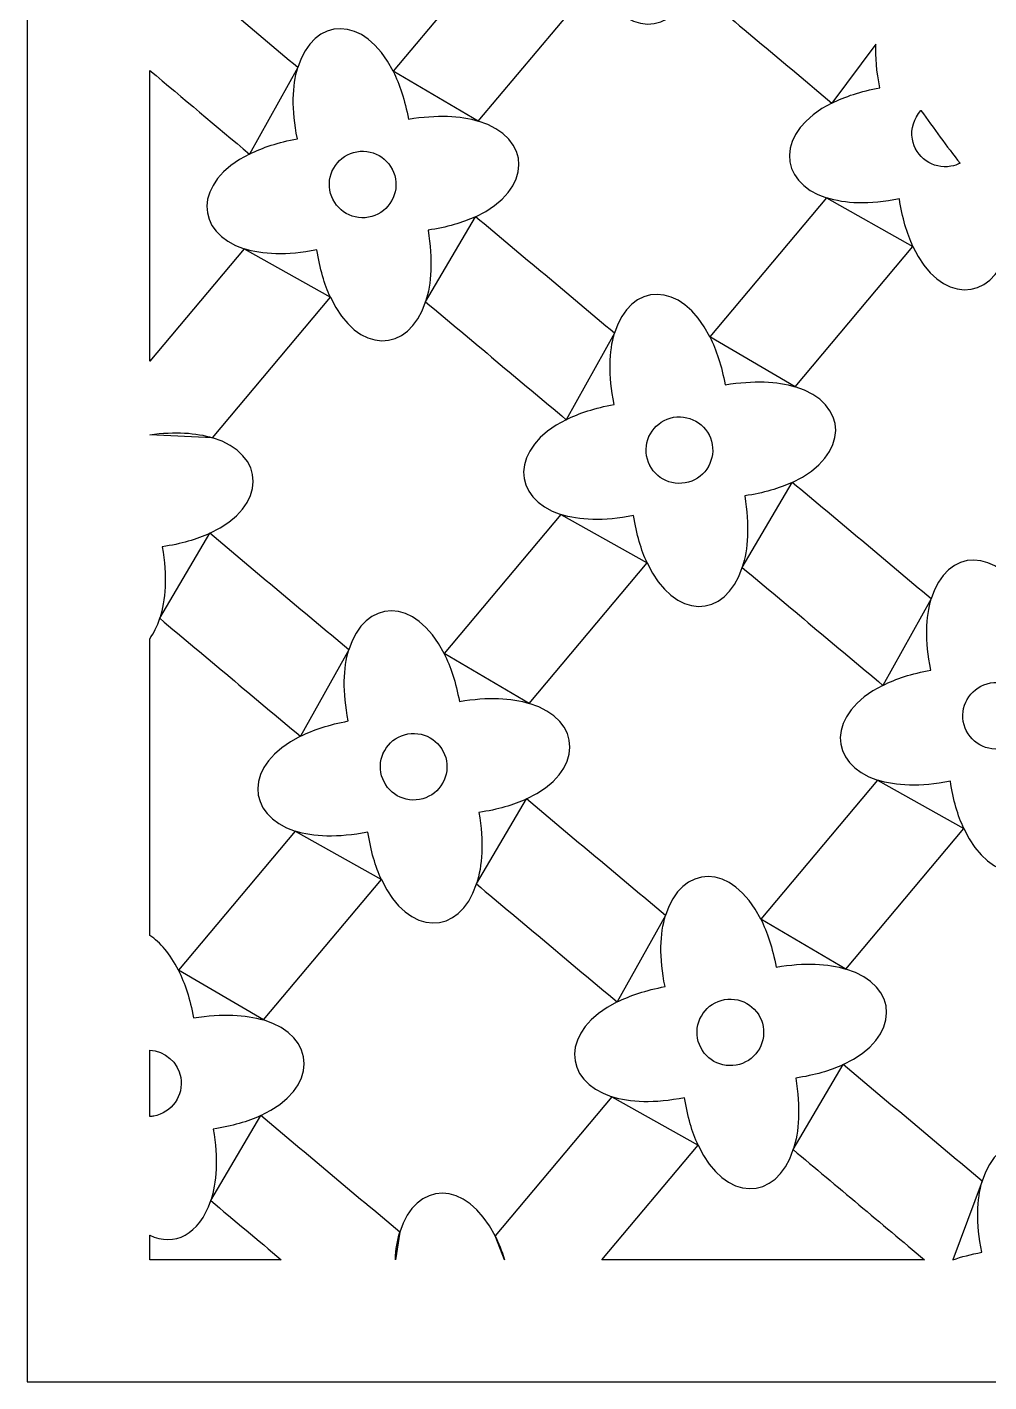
# Model space of a CAD drawing. Header units: centimetres. Extents: x -6 to 6, y -13.4 to 12.5.
# Drawn here: x -6.013 to -3.463, y -13.384 to -9.791 of the extents above; entities that cross this region are included whole.
import ezdxf

# ---------------------------------------------------------------- set-up
doc = ezdxf.new("R2010")
doc.units = ezdxf.units.CM
doc.header["$MEASUREMENT"] = 0
doc.layers.add('layer 1', color=7, linetype='Continuous')

msp = doc.modelspace()

# ---------------------------------------------------------------- linework, layer by layer
at = {"layer": 'layer 1', "color": 242}
for points, knots in [([(-6.01291, 12.507), (-6.01291, 12.507), (6.01826, 12.507), (6.01826, 12.507), (6.01826, 12.507), (6.01826, 12.507), (6.01826, -13.3845), (6.01826, -13.3845), (6.01826, -13.3845), (6.01826, -13.3845), (-6.01291, -13.3845), (-6.01291, -13.3845), (-6.01291, -13.3845), (-6.01291, -13.3845), (-6.01291, 12.507), (-6.01291, 12.507)], [0, 0, 0, 0, 0.2, 0.2, 0.2, 0.2, 0.4, 0.4, 0.4, 0.4, 0.6, 0.6, 0.6, 0.6, 1, 1, 1, 1]), ([(-5.29516, -9.89852), (-5.25435, -9.7631), (-5.11872, -9.75544), (-5.0424, -9.90822), (-5.0424, -9.90822), (-5.0424, -9.90822), (-4.73284, -9.5393), (-4.73284, -9.5393), (-4.73284, -9.5393), (-4.86398, -9.49689), (-4.86979, -9.3634), (-4.7187, -9.28793), (-4.7187, -9.28793), (-4.84299, -9.18363), (-4.96729, -9.07934), (-5.09158, -8.97505), (-5.09158, -8.97505), (-5.13606, -9.11305), (-5.2729, -9.11657), (-5.34378, -8.96325), (-5.34378, -8.96325), (-5.34378, -8.96325), (-5.65635, -9.33576), (-5.65635, -9.33576), (-5.65635, -9.33576), (-5.51401, -9.37871), (-5.50872, -9.51768), (-5.66366, -9.58931), (-5.66366, -9.58931), (-5.54083, -9.69238), (-5.418, -9.79545), (-5.29516, -9.89852)], [0, 0, 0, 0, 0.1111111, 0.1111111, 0.1111111, 0.1111111, 0.2222222, 0.2222222, 0.2222222, 0.2222222, 0.3333333, 0.3333333, 0.3333333, 0.3333333, 0.4444444, 0.4444444, 0.4444444, 0.4444444, 0.5555556, 0.5555556, 0.5555556, 0.5555556, 0.6666667, 0.6666667, 0.6666667, 0.6666667, 0.7777778, 0.7777778, 0.7777778, 0.7777778, 1, 1, 1, 1]), ([(-4.45542, -10.60315), (-4.4146, -10.46772), (-4.27897, -10.46007), (-4.20266, -10.61285), (-4.20266, -10.61285), (-4.20266, -10.61285), (-3.8931, -10.24394), (-3.8931, -10.24394), (-3.8931, -10.24394), (-4.02423, -10.20152), (-4.03004, -10.06803), (-3.87895, -9.99256), (-3.87895, -9.99256), (-4.00325, -9.88827), (-4.12754, -9.78397), (-4.25183, -9.67968), (-4.25183, -9.67968), (-4.29631, -9.81768), (-4.43315, -9.82121), (-4.50403, -9.66789), (-4.50403, -9.66789), (-4.50403, -9.66789), (-4.8166, -10.04039), (-4.8166, -10.04039), (-4.8166, -10.04039), (-4.67427, -10.08335), (-4.66897, -10.22231), (-4.82391, -10.29395), (-4.82391, -10.29395), (-4.70109, -10.39701), (-4.57825, -10.50008), (-4.45542, -10.60315)], [0, 0, 0, 0, 0.1111111, 0.1111111, 0.1111111, 0.1111111, 0.2222222, 0.2222222, 0.2222222, 0.2222222, 0.3333333, 0.3333333, 0.3333333, 0.3333333, 0.4444444, 0.4444444, 0.4444444, 0.4444444, 0.5555556, 0.5555556, 0.5555556, 0.5555556, 0.6666667, 0.6666667, 0.6666667, 0.6666667, 0.7777778, 0.7777778, 0.7777778, 0.7777778, 1, 1, 1, 1]), ([(-3.7624, -9.83612), (-3.76385, -9.87015), (-3.76077, -9.90884), (-3.75203, -9.95197), (-3.75203, -9.95197), (-3.80261, -9.96138), (-3.84478, -9.97549), (-3.87895, -9.99256), (-3.87895, -9.99256), (-3.87895, -9.99256), (-3.7624, -9.83612), (-3.7624, -9.83612)], [0, 0, 0, 0, 0.25, 0.25, 0.25, 0.25, 0.5, 0.5, 0.5, 0.5, 1, 1, 1, 1]), ([(-5.68763, -10.67717), (-5.68763, -10.67717), (-5.43748, -10.37906), (-5.43748, -10.37906), (-5.43748, -10.37906), (-5.56861, -10.33664), (-5.57442, -10.20315), (-5.42333, -10.12768), (-5.42333, -10.12768), (-5.51143, -10.05375), (-5.59954, -9.97984), (-5.68763, -9.90592), (-5.68763, -9.90592), (-5.68763, -9.90592), (-5.68763, -10.67717), (-5.68763, -10.67717)], [0, 0, 0, 0, 0.2, 0.2, 0.2, 0.2, 0.4, 0.4, 0.4, 0.4, 0.6, 0.6, 0.6, 0.6, 1, 1, 1, 1]), ([(-5.29516, -9.89852), (-5.3095, -9.94609), (-5.31217, -10.00939), (-5.2964, -10.08709), (-5.2964, -10.08709), (-5.34699, -10.0965), (-5.38916, -10.11061), (-5.42333, -10.12768), (-5.42333, -10.12768), (-5.42333, -10.12768), (-5.29516, -9.89852), (-5.29516, -9.89852)], [0, 0, 0, 0, 0.25, 0.25, 0.25, 0.25, 0.5, 0.5, 0.5, 0.5, 1, 1, 1, 1]), ([(-4.81659, -10.04039), (-4.86365, -10.02619), (-4.92563, -10.02245), (-5.00181, -10.03515), (-5.00181, -10.03515), (-5.01122, -9.98456), (-5.02533, -9.94239), (-5.0424, -9.90822), (-5.0424, -9.90822), (-5.0424, -9.90822), (-4.81659, -10.04039), (-4.81659, -10.04039)], [0, 0, 0, 0, 0.25, 0.25, 0.25, 0.25, 0.5, 0.5, 0.5, 0.5, 1, 1, 1, 1]), ([(-3.53918, -10.15223), (-3.57461, -10.10639), (-3.60916, -10.05983), (-3.64283, -10.0126), (-3.64283, -10.0126), (-3.66137, -10.03224), (-3.67077, -10.06009), (-3.66573, -10.08863), (-3.66573, -10.08863), (-3.65729, -10.13653), (-3.61133, -10.16871), (-3.56342, -10.16027), (-3.56342, -10.16027), (-3.55478, -10.15874), (-3.54666, -10.156), (-3.53918, -10.15223)], [0, 0, 0, 0, 0.2, 0.2, 0.2, 0.2, 0.4, 0.4, 0.4, 0.4, 0.6, 0.6, 0.6, 0.6, 1, 1, 1, 1]), ([(-5.03616, -10.19308), (-5.04461, -10.14518), (-5.09057, -10.11299), (-5.13847, -10.12145), (-5.13847, -10.12145), (-5.18638, -10.12989), (-5.21856, -10.17585), (-5.21011, -10.22375), (-5.21011, -10.22375), (-5.20167, -10.27165), (-5.15571, -10.30383), (-5.1078, -10.29539), (-5.1078, -10.29539), (-5.0599, -10.28694), (-5.02772, -10.24098), (-5.03616, -10.19308)], [0, 0, 0, 0, 0.2, 0.2, 0.2, 0.2, 0.4, 0.4, 0.4, 0.4, 0.6, 0.6, 0.6, 0.6, 1, 1, 1, 1]), ([(-3.8931, -10.24393), (-3.84505, -10.25947), (-3.78023, -10.26282), (-3.70008, -10.24656), (-3.70008, -10.24656), (-3.69259, -10.29649), (-3.68006, -10.33838), (-3.66429, -10.37252), (-3.66429, -10.37252), (-3.66429, -10.37252), (-3.8931, -10.24393), (-3.8931, -10.24393)], [0, 0, 0, 0, 0.25, 0.25, 0.25, 0.25, 0.5, 0.5, 0.5, 0.5, 1, 1, 1, 1]), ([(-4.95647, -10.51943), (-4.94114, -10.47186), (-4.93677, -10.40833), (-4.94987, -10.32974), (-4.94987, -10.32974), (-4.89994, -10.32225), (-4.85805, -10.30972), (-4.82392, -10.29394), (-4.82392, -10.29394), (-4.82392, -10.29394), (-4.95647, -10.51943), (-4.95647, -10.51943)], [0, 0, 0, 0, 0.25, 0.25, 0.25, 0.25, 0.5, 0.5, 0.5, 0.5, 1, 1, 1, 1]), ([(-5.43747, -10.37905), (-5.38943, -10.39459), (-5.32461, -10.39794), (-5.24446, -10.38168), (-5.24446, -10.38168), (-5.23697, -10.43162), (-5.22444, -10.4735), (-5.20866, -10.50764), (-5.20866, -10.50764), (-5.20866, -10.50764), (-5.43747, -10.37905), (-5.43747, -10.37905)], [0, 0, 0, 0, 0.25, 0.25, 0.25, 0.25, 0.5, 0.5, 0.5, 0.5, 1, 1, 1, 1]), ([(-3.04108, -10.69815), (-3.04961, -10.69021), (-3.05811, -10.68223), (-3.06658, -10.67422), (-3.06658, -10.67422), (-3.18176, -10.57758), (-3.29692, -10.48094), (-3.41209, -10.38431), (-3.41209, -10.38431), (-3.45656, -10.52231), (-3.59341, -10.52584), (-3.66429, -10.37252), (-3.66429, -10.37252), (-3.66429, -10.37252), (-3.97685, -10.74502), (-3.97685, -10.74502), (-3.97685, -10.74502), (-3.83452, -10.78798), (-3.82923, -10.92694), (-3.98417, -10.99857), (-3.98417, -10.99857), (-3.86134, -11.10164), (-3.73851, -11.20471), (-3.61568, -11.30778), (-3.61568, -11.30778), (-3.57486, -11.17235), (-3.43922, -11.1647), (-3.36292, -11.31748), (-3.36292, -11.31748), (-3.36292, -11.31748), (-3.05336, -10.94857), (-3.05336, -10.94857), (-3.05336, -10.94857), (-3.18394, -10.90633), (-3.19023, -10.77379), (-3.04108, -10.69815)], [0, 0, 0, 0, 0.1, 0.1, 0.1, 0.1, 0.2, 0.2, 0.2, 0.2, 0.3, 0.3, 0.3, 0.3, 0.4, 0.4, 0.4, 0.4, 0.5, 0.5, 0.5, 0.5, 0.6, 0.6, 0.6, 0.6, 0.7, 0.7, 0.7, 0.7, 0.8, 0.8, 0.8, 0.8, 1, 1, 1, 1]), ([(-5.16005, -11.4429), (-5.11924, -11.30747), (-4.9836, -11.29982), (-4.90729, -11.4526), (-4.90729, -11.4526), (-4.90729, -11.4526), (-4.59774, -11.08369), (-4.59774, -11.08369), (-4.59774, -11.08369), (-4.72887, -11.04127), (-4.73468, -10.90778), (-4.58358, -10.83231), (-4.58358, -10.83231), (-4.70789, -10.72801), (-4.83218, -10.62372), (-4.95647, -10.51943), (-4.95647, -10.51943), (-5.00094, -10.65744), (-5.13779, -10.66096), (-5.20867, -10.50764), (-5.20867, -10.50764), (-5.20867, -10.50764), (-5.52123, -10.88014), (-5.52123, -10.88014), (-5.52123, -10.88014), (-5.37889, -10.9231), (-5.37361, -11.06206), (-5.52855, -11.1337), (-5.52855, -11.1337), (-5.40572, -11.23676), (-5.28288, -11.33983), (-5.16005, -11.4429)], [0, 0, 0, 0, 0.1111111, 0.1111111, 0.1111111, 0.1111111, 0.2222222, 0.2222222, 0.2222222, 0.2222222, 0.3333333, 0.3333333, 0.3333333, 0.3333333, 0.4444444, 0.4444444, 0.4444444, 0.4444444, 0.5555556, 0.5555556, 0.5555556, 0.5555556, 0.6666667, 0.6666667, 0.6666667, 0.6666667, 0.7777778, 0.7777778, 0.7777778, 0.7777778, 1, 1, 1, 1]), ([(-4.45542, -10.60315), (-4.46976, -10.65072), (-4.47242, -10.71402), (-4.45666, -10.79172), (-4.45666, -10.79172), (-4.50724, -10.80113), (-4.54942, -10.81524), (-4.58358, -10.83231), (-4.58358, -10.83231), (-4.58358, -10.83231), (-4.45542, -10.60315), (-4.45542, -10.60315)], [0, 0, 0, 0, 0.25, 0.25, 0.25, 0.25, 0.5, 0.5, 0.5, 0.5, 1, 1, 1, 1]), ([(-3.97685, -10.74502), (-4.0239, -10.73082), (-4.08589, -10.72708), (-4.16207, -10.73978), (-4.16207, -10.73978), (-4.17148, -10.68919), (-4.18559, -10.64702), (-4.20266, -10.61285), (-4.20266, -10.61285), (-4.20266, -10.61285), (-3.97685, -10.74502), (-3.97685, -10.74502)], [0, 0, 0, 0, 0.25, 0.25, 0.25, 0.25, 0.5, 0.5, 0.5, 0.5, 1, 1, 1, 1]), ([(-4.19642, -10.89771), (-4.20487, -10.84981), (-4.25083, -10.81762), (-4.29873, -10.82607), (-4.29873, -10.82607), (-4.34663, -10.83452), (-4.37881, -10.88048), (-4.37036, -10.92838), (-4.37036, -10.92838), (-4.36192, -10.97628), (-4.31596, -11.00846), (-4.26806, -11.00002), (-4.26806, -11.00002), (-4.22015, -10.99157), (-4.18798, -10.94561), (-4.19642, -10.89771)], [0, 0, 0, 0, 0.2, 0.2, 0.2, 0.2, 0.4, 0.4, 0.4, 0.4, 0.6, 0.6, 0.6, 0.6, 1, 1, 1, 1]), ([(-5.52123, -10.88014), (-5.56435, -10.86712), (-5.62, -10.86291), (-5.68763, -10.87206), (-5.68763, -10.87206), (-5.68763, -10.87206), (-5.52123, -10.88014), (-5.52123, -10.88014)], [0, 0, 0, 0, 0.3333333, 0.3333333, 0.3333333, 0.3333333, 1, 1, 1, 1]), ([(-4.11672, -11.22406), (-4.10139, -11.17649), (-4.09703, -11.11296), (-4.11013, -11.03437), (-4.11013, -11.03437), (-4.06019, -11.02687), (-4.01831, -11.01435), (-3.98417, -10.99857), (-3.98417, -10.99857), (-3.98417, -10.99857), (-4.11672, -11.22406), (-4.11672, -11.22406)], [0, 0, 0, 0, 0.25, 0.25, 0.25, 0.25, 0.5, 0.5, 0.5, 0.5, 1, 1, 1, 1]), ([(-4.59773, -11.08368), (-4.54968, -11.09922), (-4.48486, -11.10257), (-4.40471, -11.08631), (-4.40471, -11.08631), (-4.39722, -11.13624), (-4.3847, -11.17813), (-4.36892, -11.21227), (-4.36892, -11.21227), (-4.36892, -11.21227), (-4.59773, -11.08368), (-4.59773, -11.08368)], [0, 0, 0, 0, 0.25, 0.25, 0.25, 0.25, 0.5, 0.5, 0.5, 0.5, 1, 1, 1, 1]), ([(-5.6611, -11.35918), (-5.64577, -11.31161), (-5.64141, -11.24808), (-5.65451, -11.16949), (-5.65451, -11.16949), (-5.60457, -11.16199), (-5.56269, -11.14947), (-5.52855, -11.13369), (-5.52855, -11.13369), (-5.52855, -11.13369), (-5.6611, -11.35918), (-5.6611, -11.35918)], [0, 0, 0, 0, 0.25, 0.25, 0.25, 0.25, 0.5, 0.5, 0.5, 0.5, 1, 1, 1, 1]), ([(-4.3203, -12.14753), (-4.2795, -12.0121), (-4.14386, -12.00445), (-4.06755, -12.15723), (-4.06755, -12.15723), (-4.06755, -12.15723), (-3.758, -11.78832), (-3.758, -11.78832), (-3.758, -11.78832), (-3.88913, -11.7459), (-3.89494, -11.61241), (-3.74384, -11.53694), (-3.74384, -11.53694), (-3.86814, -11.43264), (-3.99243, -11.32835), (-4.11672, -11.22406), (-4.11672, -11.22406), (-4.1612, -11.36206), (-4.29804, -11.36559), (-4.36892, -11.21227), (-4.36892, -11.21227), (-4.36892, -11.21227), (-4.68149, -11.58477), (-4.68149, -11.58477), (-4.68149, -11.58477), (-4.53915, -11.62772), (-4.53386, -11.76669), (-4.6888, -11.83832), (-4.6888, -11.83832), (-4.56598, -11.94139), (-4.44314, -12.04446), (-4.3203, -12.14753)], [0, 0, 0, 0, 0.1111111, 0.1111111, 0.1111111, 0.1111111, 0.2222222, 0.2222222, 0.2222222, 0.2222222, 0.3333333, 0.3333333, 0.3333333, 0.3333333, 0.4444444, 0.4444444, 0.4444444, 0.4444444, 0.5555556, 0.5555556, 0.5555556, 0.5555556, 0.6666667, 0.6666667, 0.6666667, 0.6666667, 0.7777778, 0.7777778, 0.7777778, 0.7777778, 1, 1, 1, 1]), ([(-3.61568, -11.30778), (-3.63001, -11.35535), (-3.63268, -11.41865), (-3.61691, -11.49635), (-3.61691, -11.49635), (-3.6675, -11.50576), (-3.70967, -11.51987), (-3.74384, -11.53694), (-3.74384, -11.53694), (-3.74384, -11.53694), (-3.61568, -11.30778), (-3.61568, -11.30778)], [0, 0, 0, 0, 0.25, 0.25, 0.25, 0.25, 0.5, 0.5, 0.5, 0.5, 1, 1, 1, 1]), ([(-5.68763, -12.20038), (-5.65997, -12.21864), (-5.63356, -12.24904), (-5.61192, -12.29235), (-5.61192, -12.29235), (-5.61192, -12.29235), (-5.30237, -11.92344), (-5.30237, -11.92344), (-5.30237, -11.92344), (-5.43351, -11.88102), (-5.43932, -11.74753), (-5.28822, -11.67206), (-5.28822, -11.67206), (-5.41252, -11.56776), (-5.53681, -11.46347), (-5.6611, -11.35918), (-5.6611, -11.35918), (-5.66794, -11.38041), (-5.67699, -11.39846), (-5.68763, -11.41324), (-5.68763, -11.41324), (-5.68763, -11.41324), (-5.68763, -12.20038), (-5.68763, -12.20038)], [0, 0, 0, 0, 0.1428571, 0.1428571, 0.1428571, 0.1428571, 0.2857143, 0.2857143, 0.2857143, 0.2857143, 0.4285714, 0.4285714, 0.4285714, 0.4285714, 0.5714286, 0.5714286, 0.5714286, 0.5714286, 0.7142857, 0.7142857, 0.7142857, 0.7142857, 1, 1, 1, 1]), ([(-5.16005, -11.4429), (-5.17439, -11.49047), (-5.17705, -11.55377), (-5.16129, -11.63147), (-5.16129, -11.63147), (-5.21188, -11.64088), (-5.25405, -11.65499), (-5.28822, -11.67206), (-5.28822, -11.67206), (-5.28822, -11.67206), (-5.16005, -11.4429), (-5.16005, -11.4429)], [0, 0, 0, 0, 0.25, 0.25, 0.25, 0.25, 0.5, 0.5, 0.5, 0.5, 1, 1, 1, 1]), ([(-4.68149, -11.58477), (-4.72854, -11.57057), (-4.79052, -11.56683), (-4.86671, -11.57953), (-4.86671, -11.57953), (-4.87611, -11.52894), (-4.89023, -11.48677), (-4.90729, -11.4526), (-4.90729, -11.4526), (-4.90729, -11.4526), (-4.68149, -11.58477), (-4.68149, -11.58477)], [0, 0, 0, 0, 0.25, 0.25, 0.25, 0.25, 0.5, 0.5, 0.5, 0.5, 1, 1, 1, 1]), ([(-3.35668, -11.60233), (-3.36512, -11.55444), (-3.41108, -11.52225), (-3.45898, -11.5307), (-3.45898, -11.5307), (-3.50689, -11.53915), (-3.53907, -11.58511), (-3.53062, -11.63301), (-3.53062, -11.63301), (-3.52217, -11.68091), (-3.47622, -11.71309), (-3.42831, -11.70464), (-3.42831, -11.70464), (-3.38041, -11.6962), (-3.34823, -11.65024), (-3.35668, -11.60233)], [0, 0, 0, 0, 0.2, 0.2, 0.2, 0.2, 0.4, 0.4, 0.4, 0.4, 0.6, 0.6, 0.6, 0.6, 1, 1, 1, 1]), ([(-4.90106, -11.73745), (-4.9095, -11.68956), (-4.95546, -11.65738), (-5.00336, -11.66582), (-5.00336, -11.66582), (-5.05127, -11.67427), (-5.08345, -11.72023), (-5.075, -11.76813), (-5.075, -11.76813), (-5.06655, -11.81603), (-5.02059, -11.84822), (-4.97269, -11.83976), (-4.97269, -11.83976), (-4.92479, -11.83132), (-4.8926, -11.78536), (-4.90106, -11.73745)], [0, 0, 0, 0, 0.2, 0.2, 0.2, 0.2, 0.4, 0.4, 0.4, 0.4, 0.6, 0.6, 0.6, 0.6, 1, 1, 1, 1]), ([(-3.75799, -11.78831), (-3.70994, -11.80385), (-3.64512, -11.80719), (-3.56497, -11.79094), (-3.56497, -11.79094), (-3.55747, -11.84087), (-3.54496, -11.88276), (-3.52918, -11.9169), (-3.52918, -11.9169), (-3.52918, -11.9169), (-3.75799, -11.78831), (-3.75799, -11.78831)], [0, 0, 0, 0, 0.25, 0.25, 0.25, 0.25, 0.5, 0.5, 0.5, 0.5, 1, 1, 1, 1]), ([(-4.82136, -12.0638), (-4.80603, -12.01624), (-4.80166, -11.95271), (-4.81476, -11.87412), (-4.81476, -11.87412), (-4.76482, -11.86663), (-4.72294, -11.8541), (-4.6888, -11.83832), (-4.6888, -11.83832), (-4.6888, -11.83832), (-4.82136, -12.0638), (-4.82136, -12.0638)], [0, 0, 0, 0, 0.25, 0.25, 0.25, 0.25, 0.5, 0.5, 0.5, 0.5, 1, 1, 1, 1]), ([(-5.30237, -11.92343), (-5.25432, -11.93897), (-5.18949, -11.94231), (-5.10935, -11.92606), (-5.10935, -11.92606), (-5.10185, -11.976), (-5.08934, -12.01788), (-5.07355, -12.05202), (-5.07355, -12.05202), (-5.07355, -12.05202), (-5.30237, -11.92343), (-5.30237, -11.92343)], [0, 0, 0, 0, 0.25, 0.25, 0.25, 0.25, 0.5, 0.5, 0.5, 0.5, 1, 1, 1, 1]), ([(-3.48056, -12.85215), (-3.43975, -12.71673), (-3.30412, -12.70908), (-3.2278, -12.86186), (-3.2278, -12.86186), (-3.2278, -12.86186), (-2.91825, -12.49295), (-2.91825, -12.49295), (-2.91825, -12.49295), (-3.04938, -12.45053), (-3.0552, -12.31704), (-2.9041, -12.24157), (-2.9041, -12.24157), (-3.0284, -12.13727), (-3.15268, -12.03298), (-3.27697, -11.92868), (-3.27697, -11.92868), (-3.32145, -12.06669), (-3.4583, -12.07021), (-3.52918, -11.9169), (-3.52918, -11.9169), (-3.52918, -11.9169), (-3.84174, -12.2894), (-3.84174, -12.2894), (-3.84174, -12.2894), (-3.69941, -12.33235), (-3.69412, -12.47132), (-3.84905, -12.54296), (-3.84905, -12.54296), (-3.72623, -12.64602), (-3.6034, -12.74909), (-3.48056, -12.85215)], [0, 0, 0, 0, 0.1111111, 0.1111111, 0.1111111, 0.1111111, 0.2222222, 0.2222222, 0.2222222, 0.2222222, 0.3333333, 0.3333333, 0.3333333, 0.3333333, 0.4444444, 0.4444444, 0.4444444, 0.4444444, 0.5555556, 0.5555556, 0.5555556, 0.5555556, 0.6666667, 0.6666667, 0.6666667, 0.6666667, 0.7777778, 0.7777778, 0.7777778, 0.7777778, 1, 1, 1, 1]), ([(-5.02494, -12.98727), (-4.98413, -12.85185), (-4.8485, -12.8442), (-4.77218, -12.99698), (-4.77218, -12.99698), (-4.77218, -12.99698), (-4.46262, -12.62807), (-4.46262, -12.62807), (-4.46262, -12.62807), (-4.59376, -12.58565), (-4.59957, -12.45216), (-4.44847, -12.37669), (-4.44847, -12.37669), (-4.57277, -12.27239), (-4.69706, -12.1681), (-4.82135, -12.0638), (-4.82135, -12.0638), (-4.86583, -12.20181), (-5.00268, -12.20533), (-5.07355, -12.05202), (-5.07355, -12.05202), (-5.07355, -12.05202), (-5.38612, -12.42452), (-5.38612, -12.42452), (-5.38612, -12.42452), (-5.24379, -12.46747), (-5.2385, -12.60644), (-5.39344, -12.67808), (-5.39344, -12.67808), (-5.27061, -12.78114), (-5.14777, -12.88421), (-5.02494, -12.98727)], [0, 0, 0, 0, 0.1111111, 0.1111111, 0.1111111, 0.1111111, 0.2222222, 0.2222222, 0.2222222, 0.2222222, 0.3333333, 0.3333333, 0.3333333, 0.3333333, 0.4444444, 0.4444444, 0.4444444, 0.4444444, 0.5555556, 0.5555556, 0.5555556, 0.5555556, 0.6666667, 0.6666667, 0.6666667, 0.6666667, 0.7777778, 0.7777778, 0.7777778, 0.7777778, 1, 1, 1, 1]), ([(-4.3203, -12.14753), (-4.33464, -12.1951), (-4.33731, -12.2584), (-4.32155, -12.3361), (-4.32155, -12.3361), (-4.37214, -12.34551), (-4.41431, -12.35962), (-4.44847, -12.37669), (-4.44847, -12.37669), (-4.44847, -12.37669), (-4.3203, -12.14753), (-4.3203, -12.14753)], [0, 0, 0, 0, 0.25, 0.25, 0.25, 0.25, 0.5, 0.5, 0.5, 0.5, 1, 1, 1, 1]), ([(-3.84174, -12.2894), (-3.8888, -12.2752), (-3.95077, -12.27146), (-4.02696, -12.28416), (-4.02696, -12.28416), (-4.03637, -12.23357), (-4.05048, -12.19139), (-4.06755, -12.15723), (-4.06755, -12.15723), (-4.06755, -12.15723), (-3.84174, -12.2894), (-3.84174, -12.2894)], [0, 0, 0, 0, 0.25, 0.25, 0.25, 0.25, 0.5, 0.5, 0.5, 0.5, 1, 1, 1, 1]), ([(-5.38612, -12.42452), (-5.43318, -12.41032), (-5.49515, -12.40658), (-5.57134, -12.41928), (-5.57134, -12.41928), (-5.58075, -12.36869), (-5.59486, -12.32652), (-5.61192, -12.29235), (-5.61192, -12.29235), (-5.61192, -12.29235), (-5.38612, -12.42452), (-5.38612, -12.42452)], [0, 0, 0, 0, 0.25, 0.25, 0.25, 0.25, 0.5, 0.5, 0.5, 0.5, 1, 1, 1, 1]), ([(-4.06131, -12.44208), (-4.06975, -12.39418), (-4.11572, -12.362), (-4.16362, -12.37045), (-4.16362, -12.37045), (-4.21152, -12.3789), (-4.2437, -12.42486), (-4.23526, -12.47276), (-4.23526, -12.47276), (-4.22681, -12.52066), (-4.18085, -12.55285), (-4.13295, -12.54439), (-4.13295, -12.54439), (-4.08504, -12.53595), (-4.05286, -12.48999), (-4.06131, -12.44208)], [0, 0, 0, 0, 0.2, 0.2, 0.2, 0.2, 0.4, 0.4, 0.4, 0.4, 0.6, 0.6, 0.6, 0.6, 1, 1, 1, 1]), ([(-5.60569, -12.5772), (-5.61292, -12.53617), (-5.6477, -12.50668), (-5.68763, -12.50438), (-5.68763, -12.50438), (-5.68763, -12.50438), (-5.68763, -12.68072), (-5.68763, -12.68072), (-5.68763, -12.68072), (-5.68421, -12.68052), (-5.68078, -12.68013), (-5.67732, -12.67952), (-5.67732, -12.67952), (-5.62942, -12.67107), (-5.59724, -12.62511), (-5.60569, -12.5772)], [0, 0, 0, 0, 0.2, 0.2, 0.2, 0.2, 0.4, 0.4, 0.4, 0.4, 0.6, 0.6, 0.6, 0.6, 1, 1, 1, 1]), ([(-3.98161, -12.76843), (-3.96628, -12.72087), (-3.96191, -12.65734), (-3.97502, -12.57874), (-3.97502, -12.57874), (-3.92508, -12.57125), (-3.8832, -12.55873), (-3.84906, -12.54295), (-3.84906, -12.54295), (-3.84906, -12.54295), (-3.98161, -12.76843), (-3.98161, -12.76843)], [0, 0, 0, 0, 0.25, 0.25, 0.25, 0.25, 0.5, 0.5, 0.5, 0.5, 1, 1, 1, 1]), ([(-4.46262, -12.62806), (-4.41457, -12.6436), (-4.34975, -12.64694), (-4.26961, -12.63069), (-4.26961, -12.63069), (-4.26211, -12.68063), (-4.24959, -12.72251), (-4.23381, -12.75665), (-4.23381, -12.75665), (-4.23381, -12.75665), (-4.46262, -12.62806), (-4.46262, -12.62806)], [0, 0, 0, 0, 0.25, 0.25, 0.25, 0.25, 0.5, 0.5, 0.5, 0.5, 1, 1, 1, 1]), ([(-5.52599, -12.90355), (-5.51066, -12.85599), (-5.50629, -12.79246), (-5.5194, -12.71386), (-5.5194, -12.71386), (-5.46946, -12.70638), (-5.42758, -12.69385), (-5.39344, -12.67807), (-5.39344, -12.67807), (-5.39344, -12.67807), (-5.52599, -12.90355), (-5.52599, -12.90355)], [0, 0, 0, 0, 0.25, 0.25, 0.25, 0.25, 0.5, 0.5, 0.5, 0.5, 1, 1, 1, 1]), ([(-3.63345, -13.06058), (-3.74952, -12.96319), (-3.86556, -12.86581), (-3.98161, -12.76843), (-3.98161, -12.76843), (-4.02609, -12.90644), (-4.16293, -12.90996), (-4.23381, -12.75665), (-4.23381, -12.75665), (-4.23381, -12.75665), (-4.48884, -13.06058), (-4.48884, -13.06058), (-4.48884, -13.06058), (-4.48884, -13.06058), (-3.63345, -13.06058), (-3.63345, -13.06058)], [0, 0, 0, 0, 0.2, 0.2, 0.2, 0.2, 0.4, 0.4, 0.4, 0.4, 0.6, 0.6, 0.6, 0.6, 1, 1, 1, 1]), ([(-3.48056, -12.85215), (-3.4949, -12.89973), (-3.49757, -12.96303), (-3.48181, -13.04073), (-3.48181, -13.04073), (-3.51004, -13.04598), (-3.53565, -13.0527), (-3.55871, -13.06058), (-3.55871, -13.06058), (-3.55871, -13.06058), (-3.48056, -12.85215), (-3.48056, -12.85215)], [0, 0, 0, 0, 0.25, 0.25, 0.25, 0.25, 0.5, 0.5, 0.5, 0.5, 1, 1, 1, 1]), ([(-5.33887, -13.06058), (-5.40124, -13.00824), (-5.46361, -12.9559), (-5.52599, -12.90356), (-5.52599, -12.90356), (-5.5551, -12.99388), (-5.62378, -13.02659), (-5.68763, -12.99543), (-5.68763, -12.99543), (-5.68763, -12.99543), (-5.68763, -13.06058), (-5.68763, -13.06058), (-5.68763, -13.06058), (-5.68763, -13.06058), (-5.33887, -13.06058), (-5.33887, -13.06058)], [0, 0, 0, 0, 0.2, 0.2, 0.2, 0.2, 0.4, 0.4, 0.4, 0.4, 0.6, 0.6, 0.6, 0.6, 1, 1, 1, 1]), ([(-5.02494, -12.98727), (-5.03136, -13.00859), (-5.03545, -13.03307), (-5.03658, -13.06058), (-5.03658, -13.06058), (-5.03658, -13.06058), (-5.02494, -12.98727), (-5.02494, -12.98727)], [0, 0, 0, 0, 0.3333333, 0.3333333, 0.3333333, 0.3333333, 1, 1, 1, 1]), ([(-4.74703, -13.06058), (-4.75434, -13.03692), (-4.76281, -13.01574), (-4.77218, -12.99698), (-4.77218, -12.99698), (-4.77218, -12.99698), (-4.74703, -13.06058), (-4.74703, -13.06058)], [0, 0, 0, 0, 0.3333333, 0.3333333, 0.3333333, 0.3333333, 1, 1, 1, 1])]:
    msp.add_open_spline(points, degree=3, knots=knots, dxfattribs=at)
at = {"layer": 'layer 1', "color": 242, "lineweight": 9}
for points, knots in [([(-6.01291, 12.507), (-6.01291, 12.507), (6.01826, 12.507), (6.01826, 12.507), (6.01826, 12.507), (6.01826, 12.507), (6.01826, -13.3845), (6.01826, -13.3845), (6.01826, -13.3845), (6.01826, -13.3845), (-6.01291, -13.3845), (-6.01291, -13.3845), (-6.01291, -13.3845), (-6.01291, -13.3845), (-6.01291, 12.507), (-6.01291, 12.507)], [0, 0, 0, 0, 0.2, 0.2, 0.2, 0.2, 0.4, 0.4, 0.4, 0.4, 0.6, 0.6, 0.6, 0.6, 1, 1, 1, 1]), ([(-5.29516, -9.89852), (-5.25435, -9.7631), (-5.11872, -9.75544), (-5.0424, -9.90822), (-5.0424, -9.90822), (-5.0424, -9.90822), (-4.73284, -9.5393), (-4.73284, -9.5393), (-4.73284, -9.5393), (-4.86398, -9.49689), (-4.86979, -9.3634), (-4.7187, -9.28793), (-4.7187, -9.28793), (-4.84299, -9.18363), (-4.96729, -9.07934), (-5.09158, -8.97505), (-5.09158, -8.97505), (-5.13606, -9.11305), (-5.2729, -9.11657), (-5.34378, -8.96325), (-5.34378, -8.96325), (-5.34378, -8.96325), (-5.65635, -9.33576), (-5.65635, -9.33576), (-5.65635, -9.33576), (-5.51401, -9.37871), (-5.50872, -9.51768), (-5.66366, -9.58931), (-5.66366, -9.58931), (-5.54083, -9.69238), (-5.418, -9.79545), (-5.29516, -9.89852)], [0, 0, 0, 0, 0.1111111, 0.1111111, 0.1111111, 0.1111111, 0.2222222, 0.2222222, 0.2222222, 0.2222222, 0.3333333, 0.3333333, 0.3333333, 0.3333333, 0.4444444, 0.4444444, 0.4444444, 0.4444444, 0.5555556, 0.5555556, 0.5555556, 0.5555556, 0.6666667, 0.6666667, 0.6666667, 0.6666667, 0.7777778, 0.7777778, 0.7777778, 0.7777778, 1, 1, 1, 1]), ([(-4.45542, -10.60315), (-4.4146, -10.46772), (-4.27897, -10.46007), (-4.20266, -10.61285), (-4.20266, -10.61285), (-4.20266, -10.61285), (-3.8931, -10.24394), (-3.8931, -10.24394), (-3.8931, -10.24394), (-4.02423, -10.20152), (-4.03004, -10.06803), (-3.87895, -9.99256), (-3.87895, -9.99256), (-4.00325, -9.88827), (-4.12754, -9.78397), (-4.25183, -9.67968), (-4.25183, -9.67968), (-4.29631, -9.81768), (-4.43315, -9.82121), (-4.50403, -9.66789), (-4.50403, -9.66789), (-4.50403, -9.66789), (-4.8166, -10.04039), (-4.8166, -10.04039), (-4.8166, -10.04039), (-4.67427, -10.08335), (-4.66897, -10.22231), (-4.82391, -10.29395), (-4.82391, -10.29395), (-4.70109, -10.39701), (-4.57825, -10.50008), (-4.45542, -10.60315)], [0, 0, 0, 0, 0.1111111, 0.1111111, 0.1111111, 0.1111111, 0.2222222, 0.2222222, 0.2222222, 0.2222222, 0.3333333, 0.3333333, 0.3333333, 0.3333333, 0.4444444, 0.4444444, 0.4444444, 0.4444444, 0.5555556, 0.5555556, 0.5555556, 0.5555556, 0.6666667, 0.6666667, 0.6666667, 0.6666667, 0.7777778, 0.7777778, 0.7777778, 0.7777778, 1, 1, 1, 1]), ([(-3.7624, -9.83612), (-3.76385, -9.87015), (-3.76077, -9.90884), (-3.75203, -9.95197), (-3.75203, -9.95197), (-3.80261, -9.96138), (-3.84478, -9.97549), (-3.87895, -9.99256)], [0, 0, 0, 0, 0.3333333, 0.3333333, 0.3333333, 0.3333333, 1, 1, 1, 1]), ([(-5.68763, -10.67717), (-5.68763, -10.67717), (-5.43748, -10.37906), (-5.43748, -10.37906), (-5.43748, -10.37906), (-5.56861, -10.33664), (-5.57442, -10.20315), (-5.42333, -10.12768), (-5.42333, -10.12768), (-5.51143, -10.05375), (-5.59954, -9.97984), (-5.68763, -9.90592), (-5.68763, -9.90592), (-5.68763, -9.90592), (-5.68763, -10.67717), (-5.68763, -10.67717)], [0, 0, 0, 0, 0.2, 0.2, 0.2, 0.2, 0.4, 0.4, 0.4, 0.4, 0.6, 0.6, 0.6, 0.6, 1, 1, 1, 1]), ([(-5.29516, -9.89852), (-5.3095, -9.94609), (-5.31217, -10.00939), (-5.2964, -10.08709), (-5.2964, -10.08709), (-5.34699, -10.0965), (-5.38916, -10.11061), (-5.42333, -10.12768)], [0, 0, 0, 0, 0.3333333, 0.3333333, 0.3333333, 0.3333333, 1, 1, 1, 1]), ([(-4.81659, -10.04039), (-4.86365, -10.02619), (-4.92563, -10.02245), (-5.00181, -10.03515), (-5.00181, -10.03515), (-5.01122, -9.98456), (-5.02533, -9.94239), (-5.0424, -9.90822)], [0, 0, 0, 0, 0.3333333, 0.3333333, 0.3333333, 0.3333333, 1, 1, 1, 1]), ([(-3.53918, -10.15223), (-3.57461, -10.10639), (-3.60916, -10.05983), (-3.64283, -10.0126), (-3.64283, -10.0126), (-3.66137, -10.03224), (-3.67077, -10.06009), (-3.66573, -10.08863), (-3.66573, -10.08863), (-3.65729, -10.13653), (-3.61133, -10.16871), (-3.56342, -10.16027), (-3.56342, -10.16027), (-3.55478, -10.15874), (-3.54666, -10.156), (-3.53918, -10.15223)], [0, 0, 0, 0, 0.2, 0.2, 0.2, 0.2, 0.4, 0.4, 0.4, 0.4, 0.6, 0.6, 0.6, 0.6, 1, 1, 1, 1]), ([(-5.03616, -10.19308), (-5.04461, -10.14518), (-5.09057, -10.11299), (-5.13847, -10.12145), (-5.13847, -10.12145), (-5.18638, -10.12989), (-5.21856, -10.17585), (-5.21011, -10.22375), (-5.21011, -10.22375), (-5.20167, -10.27165), (-5.15571, -10.30383), (-5.1078, -10.29539), (-5.1078, -10.29539), (-5.0599, -10.28694), (-5.02772, -10.24098), (-5.03616, -10.19308)], [0, 0, 0, 0, 0.2, 0.2, 0.2, 0.2, 0.4, 0.4, 0.4, 0.4, 0.6, 0.6, 0.6, 0.6, 1, 1, 1, 1]), ([(-3.8931, -10.24393), (-3.84505, -10.25947), (-3.78023, -10.26282), (-3.70008, -10.24656), (-3.70008, -10.24656), (-3.69259, -10.29649), (-3.68006, -10.33838), (-3.66429, -10.37252)], [0, 0, 0, 0, 0.3333333, 0.3333333, 0.3333333, 0.3333333, 1, 1, 1, 1]), ([(-4.95647, -10.51943), (-4.94114, -10.47186), (-4.93677, -10.40833), (-4.94987, -10.32974), (-4.94987, -10.32974), (-4.89994, -10.32225), (-4.85805, -10.30972), (-4.82392, -10.29394)], [0, 0, 0, 0, 0.3333333, 0.3333333, 0.3333333, 0.3333333, 1, 1, 1, 1]), ([(-5.43747, -10.37905), (-5.38943, -10.39459), (-5.32461, -10.39794), (-5.24446, -10.38168), (-5.24446, -10.38168), (-5.23697, -10.43162), (-5.22444, -10.4735), (-5.20866, -10.50764)], [0, 0, 0, 0, 0.3333333, 0.3333333, 0.3333333, 0.3333333, 1, 1, 1, 1]), ([(-3.04108, -10.69815), (-3.04961, -10.69021), (-3.05811, -10.68223), (-3.06658, -10.67422), (-3.06658, -10.67422), (-3.18176, -10.57758), (-3.29692, -10.48094), (-3.41209, -10.38431), (-3.41209, -10.38431), (-3.45656, -10.52231), (-3.59341, -10.52584), (-3.66429, -10.37252), (-3.66429, -10.37252), (-3.66429, -10.37252), (-3.97685, -10.74502), (-3.97685, -10.74502), (-3.97685, -10.74502), (-3.83452, -10.78798), (-3.82923, -10.92694), (-3.98417, -10.99857), (-3.98417, -10.99857), (-3.86134, -11.10164), (-3.73851, -11.20471), (-3.61568, -11.30778), (-3.61568, -11.30778), (-3.57486, -11.17235), (-3.43922, -11.1647), (-3.36292, -11.31748), (-3.36292, -11.31748), (-3.36292, -11.31748), (-3.05336, -10.94857), (-3.05336, -10.94857), (-3.05336, -10.94857), (-3.18394, -10.90633), (-3.19023, -10.77379), (-3.04108, -10.69815)], [0, 0, 0, 0, 0.1, 0.1, 0.1, 0.1, 0.2, 0.2, 0.2, 0.2, 0.3, 0.3, 0.3, 0.3, 0.4, 0.4, 0.4, 0.4, 0.5, 0.5, 0.5, 0.5, 0.6, 0.6, 0.6, 0.6, 0.7, 0.7, 0.7, 0.7, 0.8, 0.8, 0.8, 0.8, 1, 1, 1, 1]), ([(-5.16005, -11.4429), (-5.11924, -11.30747), (-4.9836, -11.29982), (-4.90729, -11.4526), (-4.90729, -11.4526), (-4.90729, -11.4526), (-4.59774, -11.08369), (-4.59774, -11.08369), (-4.59774, -11.08369), (-4.72887, -11.04127), (-4.73468, -10.90778), (-4.58358, -10.83231), (-4.58358, -10.83231), (-4.70789, -10.72801), (-4.83218, -10.62372), (-4.95647, -10.51943), (-4.95647, -10.51943), (-5.00094, -10.65744), (-5.13779, -10.66096), (-5.20867, -10.50764), (-5.20867, -10.50764), (-5.20867, -10.50764), (-5.52123, -10.88014), (-5.52123, -10.88014), (-5.52123, -10.88014), (-5.37889, -10.9231), (-5.37361, -11.06206), (-5.52855, -11.1337), (-5.52855, -11.1337), (-5.40572, -11.23676), (-5.28288, -11.33983), (-5.16005, -11.4429)], [0, 0, 0, 0, 0.1111111, 0.1111111, 0.1111111, 0.1111111, 0.2222222, 0.2222222, 0.2222222, 0.2222222, 0.3333333, 0.3333333, 0.3333333, 0.3333333, 0.4444444, 0.4444444, 0.4444444, 0.4444444, 0.5555556, 0.5555556, 0.5555556, 0.5555556, 0.6666667, 0.6666667, 0.6666667, 0.6666667, 0.7777778, 0.7777778, 0.7777778, 0.7777778, 1, 1, 1, 1]), ([(-4.45542, -10.60315), (-4.46976, -10.65072), (-4.47242, -10.71402), (-4.45666, -10.79172), (-4.45666, -10.79172), (-4.50724, -10.80113), (-4.54942, -10.81524), (-4.58358, -10.83231)], [0, 0, 0, 0, 0.3333333, 0.3333333, 0.3333333, 0.3333333, 1, 1, 1, 1]), ([(-3.97685, -10.74502), (-4.0239, -10.73082), (-4.08589, -10.72708), (-4.16207, -10.73978), (-4.16207, -10.73978), (-4.17148, -10.68919), (-4.18559, -10.64702), (-4.20266, -10.61285)], [0, 0, 0, 0, 0.3333333, 0.3333333, 0.3333333, 0.3333333, 1, 1, 1, 1]), ([(-4.19642, -10.89771), (-4.20487, -10.84981), (-4.25083, -10.81762), (-4.29873, -10.82607), (-4.29873, -10.82607), (-4.34663, -10.83452), (-4.37881, -10.88048), (-4.37036, -10.92838), (-4.37036, -10.92838), (-4.36192, -10.97628), (-4.31596, -11.00846), (-4.26806, -11.00002), (-4.26806, -11.00002), (-4.22015, -10.99157), (-4.18798, -10.94561), (-4.19642, -10.89771)], [0, 0, 0, 0, 0.2, 0.2, 0.2, 0.2, 0.4, 0.4, 0.4, 0.4, 0.6, 0.6, 0.6, 0.6, 1, 1, 1, 1]), ([(-4.11672, -11.22406), (-4.10139, -11.17649), (-4.09703, -11.11296), (-4.11013, -11.03437), (-4.11013, -11.03437), (-4.06019, -11.02687), (-4.01831, -11.01435), (-3.98417, -10.99857)], [0, 0, 0, 0, 0.3333333, 0.3333333, 0.3333333, 0.3333333, 1, 1, 1, 1]), ([(-4.59773, -11.08368), (-4.54968, -11.09922), (-4.48486, -11.10257), (-4.40471, -11.08631), (-4.40471, -11.08631), (-4.39722, -11.13624), (-4.3847, -11.17813), (-4.36892, -11.21227)], [0, 0, 0, 0, 0.3333333, 0.3333333, 0.3333333, 0.3333333, 1, 1, 1, 1]), ([(-5.6611, -11.35918), (-5.64577, -11.31161), (-5.64141, -11.24808), (-5.65451, -11.16949), (-5.65451, -11.16949), (-5.60457, -11.16199), (-5.56269, -11.14947), (-5.52855, -11.13369)], [0, 0, 0, 0, 0.3333333, 0.3333333, 0.3333333, 0.3333333, 1, 1, 1, 1]), ([(-4.3203, -12.14753), (-4.2795, -12.0121), (-4.14386, -12.00445), (-4.06755, -12.15723), (-4.06755, -12.15723), (-4.06755, -12.15723), (-3.758, -11.78832), (-3.758, -11.78832), (-3.758, -11.78832), (-3.88913, -11.7459), (-3.89494, -11.61241), (-3.74384, -11.53694), (-3.74384, -11.53694), (-3.86814, -11.43264), (-3.99243, -11.32835), (-4.11672, -11.22406), (-4.11672, -11.22406), (-4.1612, -11.36206), (-4.29804, -11.36559), (-4.36892, -11.21227), (-4.36892, -11.21227), (-4.36892, -11.21227), (-4.68149, -11.58477), (-4.68149, -11.58477), (-4.68149, -11.58477), (-4.53915, -11.62772), (-4.53386, -11.76669), (-4.6888, -11.83832), (-4.6888, -11.83832), (-4.56598, -11.94139), (-4.44314, -12.04446), (-4.3203, -12.14753)], [0, 0, 0, 0, 0.1111111, 0.1111111, 0.1111111, 0.1111111, 0.2222222, 0.2222222, 0.2222222, 0.2222222, 0.3333333, 0.3333333, 0.3333333, 0.3333333, 0.4444444, 0.4444444, 0.4444444, 0.4444444, 0.5555556, 0.5555556, 0.5555556, 0.5555556, 0.6666667, 0.6666667, 0.6666667, 0.6666667, 0.7777778, 0.7777778, 0.7777778, 0.7777778, 1, 1, 1, 1]), ([(-3.61568, -11.30778), (-3.63001, -11.35535), (-3.63268, -11.41865), (-3.61691, -11.49635), (-3.61691, -11.49635), (-3.6675, -11.50576), (-3.70967, -11.51987), (-3.74384, -11.53694)], [0, 0, 0, 0, 0.3333333, 0.3333333, 0.3333333, 0.3333333, 1, 1, 1, 1]), ([(-5.68763, -12.20038), (-5.65997, -12.21864), (-5.63356, -12.24904), (-5.61192, -12.29235), (-5.61192, -12.29235), (-5.61192, -12.29235), (-5.30237, -11.92344), (-5.30237, -11.92344), (-5.30237, -11.92344), (-5.43351, -11.88102), (-5.43932, -11.74753), (-5.28822, -11.67206), (-5.28822, -11.67206), (-5.41252, -11.56776), (-5.53681, -11.46347), (-5.6611, -11.35918), (-5.6611, -11.35918), (-5.66794, -11.38041), (-5.67699, -11.39846), (-5.68763, -11.41324), (-5.68763, -11.41324), (-5.68763, -11.41324), (-5.68763, -12.20038), (-5.68763, -12.20038)], [0, 0, 0, 0, 0.1428571, 0.1428571, 0.1428571, 0.1428571, 0.2857143, 0.2857143, 0.2857143, 0.2857143, 0.4285714, 0.4285714, 0.4285714, 0.4285714, 0.5714286, 0.5714286, 0.5714286, 0.5714286, 0.7142857, 0.7142857, 0.7142857, 0.7142857, 1, 1, 1, 1]), ([(-5.16005, -11.4429), (-5.17439, -11.49047), (-5.17705, -11.55377), (-5.16129, -11.63147), (-5.16129, -11.63147), (-5.21188, -11.64088), (-5.25405, -11.65499), (-5.28822, -11.67206)], [0, 0, 0, 0, 0.3333333, 0.3333333, 0.3333333, 0.3333333, 1, 1, 1, 1]), ([(-4.68149, -11.58477), (-4.72854, -11.57057), (-4.79052, -11.56683), (-4.86671, -11.57953), (-4.86671, -11.57953), (-4.87611, -11.52894), (-4.89023, -11.48677), (-4.90729, -11.4526)], [0, 0, 0, 0, 0.3333333, 0.3333333, 0.3333333, 0.3333333, 1, 1, 1, 1]), ([(-3.35668, -11.60233), (-3.36512, -11.55444), (-3.41108, -11.52225), (-3.45898, -11.5307), (-3.45898, -11.5307), (-3.50689, -11.53915), (-3.53907, -11.58511), (-3.53062, -11.63301), (-3.53062, -11.63301), (-3.52217, -11.68091), (-3.47622, -11.71309), (-3.42831, -11.70464), (-3.42831, -11.70464), (-3.38041, -11.6962), (-3.34823, -11.65024), (-3.35668, -11.60233)], [0, 0, 0, 0, 0.2, 0.2, 0.2, 0.2, 0.4, 0.4, 0.4, 0.4, 0.6, 0.6, 0.6, 0.6, 1, 1, 1, 1]), ([(-4.90106, -11.73745), (-4.9095, -11.68956), (-4.95546, -11.65738), (-5.00336, -11.66582), (-5.00336, -11.66582), (-5.05127, -11.67427), (-5.08345, -11.72023), (-5.075, -11.76813), (-5.075, -11.76813), (-5.06655, -11.81603), (-5.02059, -11.84822), (-4.97269, -11.83976), (-4.97269, -11.83976), (-4.92479, -11.83132), (-4.8926, -11.78536), (-4.90106, -11.73745)], [0, 0, 0, 0, 0.2, 0.2, 0.2, 0.2, 0.4, 0.4, 0.4, 0.4, 0.6, 0.6, 0.6, 0.6, 1, 1, 1, 1]), ([(-3.75799, -11.78831), (-3.70994, -11.80385), (-3.64512, -11.80719), (-3.56497, -11.79094), (-3.56497, -11.79094), (-3.55747, -11.84087), (-3.54496, -11.88276), (-3.52918, -11.9169)], [0, 0, 0, 0, 0.3333333, 0.3333333, 0.3333333, 0.3333333, 1, 1, 1, 1]), ([(-4.82136, -12.0638), (-4.80603, -12.01624), (-4.80166, -11.95271), (-4.81476, -11.87412), (-4.81476, -11.87412), (-4.76482, -11.86663), (-4.72294, -11.8541), (-4.6888, -11.83832)], [0, 0, 0, 0, 0.3333333, 0.3333333, 0.3333333, 0.3333333, 1, 1, 1, 1]), ([(-5.30237, -11.92343), (-5.25432, -11.93897), (-5.18949, -11.94231), (-5.10935, -11.92606), (-5.10935, -11.92606), (-5.10185, -11.976), (-5.08934, -12.01788), (-5.07355, -12.05202)], [0, 0, 0, 0, 0.3333333, 0.3333333, 0.3333333, 0.3333333, 1, 1, 1, 1]), ([(-3.48056, -12.85215), (-3.43975, -12.71673), (-3.30412, -12.70908), (-3.2278, -12.86186), (-3.2278, -12.86186), (-3.2278, -12.86186), (-2.91825, -12.49295), (-2.91825, -12.49295), (-2.91825, -12.49295), (-3.04938, -12.45053), (-3.0552, -12.31704), (-2.9041, -12.24157), (-2.9041, -12.24157), (-3.0284, -12.13727), (-3.15268, -12.03298), (-3.27697, -11.92868), (-3.27697, -11.92868), (-3.32145, -12.06669), (-3.4583, -12.07021), (-3.52918, -11.9169), (-3.52918, -11.9169), (-3.52918, -11.9169), (-3.84174, -12.2894), (-3.84174, -12.2894), (-3.84174, -12.2894), (-3.69941, -12.33235), (-3.69412, -12.47132), (-3.84905, -12.54296), (-3.84905, -12.54296), (-3.72623, -12.64602), (-3.6034, -12.74909), (-3.48056, -12.85215)], [0, 0, 0, 0, 0.1111111, 0.1111111, 0.1111111, 0.1111111, 0.2222222, 0.2222222, 0.2222222, 0.2222222, 0.3333333, 0.3333333, 0.3333333, 0.3333333, 0.4444444, 0.4444444, 0.4444444, 0.4444444, 0.5555556, 0.5555556, 0.5555556, 0.5555556, 0.6666667, 0.6666667, 0.6666667, 0.6666667, 0.7777778, 0.7777778, 0.7777778, 0.7777778, 1, 1, 1, 1]), ([(-5.02494, -12.98727), (-4.98413, -12.85185), (-4.8485, -12.8442), (-4.77218, -12.99698), (-4.77218, -12.99698), (-4.77218, -12.99698), (-4.46262, -12.62807), (-4.46262, -12.62807), (-4.46262, -12.62807), (-4.59376, -12.58565), (-4.59957, -12.45216), (-4.44847, -12.37669), (-4.44847, -12.37669), (-4.57277, -12.27239), (-4.69706, -12.1681), (-4.82135, -12.0638), (-4.82135, -12.0638), (-4.86583, -12.20181), (-5.00268, -12.20533), (-5.07355, -12.05202), (-5.07355, -12.05202), (-5.07355, -12.05202), (-5.38612, -12.42452), (-5.38612, -12.42452), (-5.38612, -12.42452), (-5.24379, -12.46747), (-5.2385, -12.60644), (-5.39344, -12.67808), (-5.39344, -12.67808), (-5.27061, -12.78114), (-5.14777, -12.88421), (-5.02494, -12.98727)], [0, 0, 0, 0, 0.1111111, 0.1111111, 0.1111111, 0.1111111, 0.2222222, 0.2222222, 0.2222222, 0.2222222, 0.3333333, 0.3333333, 0.3333333, 0.3333333, 0.4444444, 0.4444444, 0.4444444, 0.4444444, 0.5555556, 0.5555556, 0.5555556, 0.5555556, 0.6666667, 0.6666667, 0.6666667, 0.6666667, 0.7777778, 0.7777778, 0.7777778, 0.7777778, 1, 1, 1, 1]), ([(-4.3203, -12.14753), (-4.33464, -12.1951), (-4.33731, -12.2584), (-4.32155, -12.3361), (-4.32155, -12.3361), (-4.37214, -12.34551), (-4.41431, -12.35962), (-4.44847, -12.37669)], [0, 0, 0, 0, 0.3333333, 0.3333333, 0.3333333, 0.3333333, 1, 1, 1, 1]), ([(-3.84174, -12.2894), (-3.8888, -12.2752), (-3.95077, -12.27146), (-4.02696, -12.28416), (-4.02696, -12.28416), (-4.03637, -12.23357), (-4.05048, -12.19139), (-4.06755, -12.15723)], [0, 0, 0, 0, 0.3333333, 0.3333333, 0.3333333, 0.3333333, 1, 1, 1, 1]), ([(-5.38612, -12.42452), (-5.43318, -12.41032), (-5.49515, -12.40658), (-5.57134, -12.41928), (-5.57134, -12.41928), (-5.58075, -12.36869), (-5.59486, -12.32652), (-5.61192, -12.29235)], [0, 0, 0, 0, 0.3333333, 0.3333333, 0.3333333, 0.3333333, 1, 1, 1, 1]), ([(-4.06131, -12.44208), (-4.06975, -12.39418), (-4.11572, -12.362), (-4.16362, -12.37045), (-4.16362, -12.37045), (-4.21152, -12.3789), (-4.2437, -12.42486), (-4.23526, -12.47276), (-4.23526, -12.47276), (-4.22681, -12.52066), (-4.18085, -12.55285), (-4.13295, -12.54439), (-4.13295, -12.54439), (-4.08504, -12.53595), (-4.05286, -12.48999), (-4.06131, -12.44208)], [0, 0, 0, 0, 0.2, 0.2, 0.2, 0.2, 0.4, 0.4, 0.4, 0.4, 0.6, 0.6, 0.6, 0.6, 1, 1, 1, 1]), ([(-5.60569, -12.5772), (-5.61292, -12.53617), (-5.6477, -12.50668), (-5.68763, -12.50438), (-5.68763, -12.50438), (-5.68763, -12.50438), (-5.68763, -12.68072), (-5.68763, -12.68072), (-5.68763, -12.68072), (-5.68421, -12.68052), (-5.68078, -12.68013), (-5.67732, -12.67952), (-5.67732, -12.67952), (-5.62942, -12.67107), (-5.59724, -12.62511), (-5.60569, -12.5772)], [0, 0, 0, 0, 0.2, 0.2, 0.2, 0.2, 0.4, 0.4, 0.4, 0.4, 0.6, 0.6, 0.6, 0.6, 1, 1, 1, 1]), ([(-3.98161, -12.76843), (-3.96628, -12.72087), (-3.96191, -12.65734), (-3.97502, -12.57874), (-3.97502, -12.57874), (-3.92508, -12.57125), (-3.8832, -12.55873), (-3.84906, -12.54295)], [0, 0, 0, 0, 0.3333333, 0.3333333, 0.3333333, 0.3333333, 1, 1, 1, 1]), ([(-4.46262, -12.62806), (-4.41457, -12.6436), (-4.34975, -12.64694), (-4.26961, -12.63069), (-4.26961, -12.63069), (-4.26211, -12.68063), (-4.24959, -12.72251), (-4.23381, -12.75665)], [0, 0, 0, 0, 0.3333333, 0.3333333, 0.3333333, 0.3333333, 1, 1, 1, 1]), ([(-5.52599, -12.90355), (-5.51066, -12.85599), (-5.50629, -12.79246), (-5.5194, -12.71386), (-5.5194, -12.71386), (-5.46946, -12.70638), (-5.42758, -12.69385), (-5.39344, -12.67807)], [0, 0, 0, 0, 0.3333333, 0.3333333, 0.3333333, 0.3333333, 1, 1, 1, 1]), ([(-3.63345, -13.06058), (-3.74952, -12.96319), (-3.86556, -12.86581), (-3.98161, -12.76843), (-3.98161, -12.76843), (-4.02609, -12.90644), (-4.16293, -12.90996), (-4.23381, -12.75665), (-4.23381, -12.75665), (-4.23381, -12.75665), (-4.48884, -13.06058), (-4.48884, -13.06058), (-4.48884, -13.06058), (-4.48884, -13.06058), (-3.63345, -13.06058), (-3.63345, -13.06058)], [0, 0, 0, 0, 0.2, 0.2, 0.2, 0.2, 0.4, 0.4, 0.4, 0.4, 0.6, 0.6, 0.6, 0.6, 1, 1, 1, 1]), ([(-3.48056, -12.85215), (-3.4949, -12.89973), (-3.49757, -12.96303), (-3.48181, -13.04073), (-3.48181, -13.04073), (-3.51004, -13.04598), (-3.53565, -13.0527), (-3.55871, -13.06058)], [0, 0, 0, 0, 0.3333333, 0.3333333, 0.3333333, 0.3333333, 1, 1, 1, 1]), ([(-5.33887, -13.06058), (-5.40124, -13.00824), (-5.46361, -12.9559), (-5.52599, -12.90356), (-5.52599, -12.90356), (-5.5551, -12.99388), (-5.62378, -13.02659), (-5.68763, -12.99543), (-5.68763, -12.99543), (-5.68763, -12.99543), (-5.68763, -13.06058), (-5.68763, -13.06058), (-5.68763, -13.06058), (-5.68763, -13.06058), (-5.33887, -13.06058), (-5.33887, -13.06058)], [0, 0, 0, 0, 0.2, 0.2, 0.2, 0.2, 0.4, 0.4, 0.4, 0.4, 0.6, 0.6, 0.6, 0.6, 1, 1, 1, 1])]:
    msp.add_open_spline(points, degree=3, knots=knots, dxfattribs=at)
for points in [[(-5.52123, -10.88014), (-5.56435, -10.86712), (-5.62, -10.86291), (-5.68763, -10.87206)], [(-5.02494, -12.98727), (-5.03136, -13.00859), (-5.03545, -13.03307), (-5.03658, -13.06058)], [(-4.74703, -13.06058), (-4.75434, -13.03692), (-4.76281, -13.01574), (-4.77218, -12.99698)]]:
    msp.add_open_spline(points, degree=3, dxfattribs=at)

doc.saveas('drawing.dxf')
